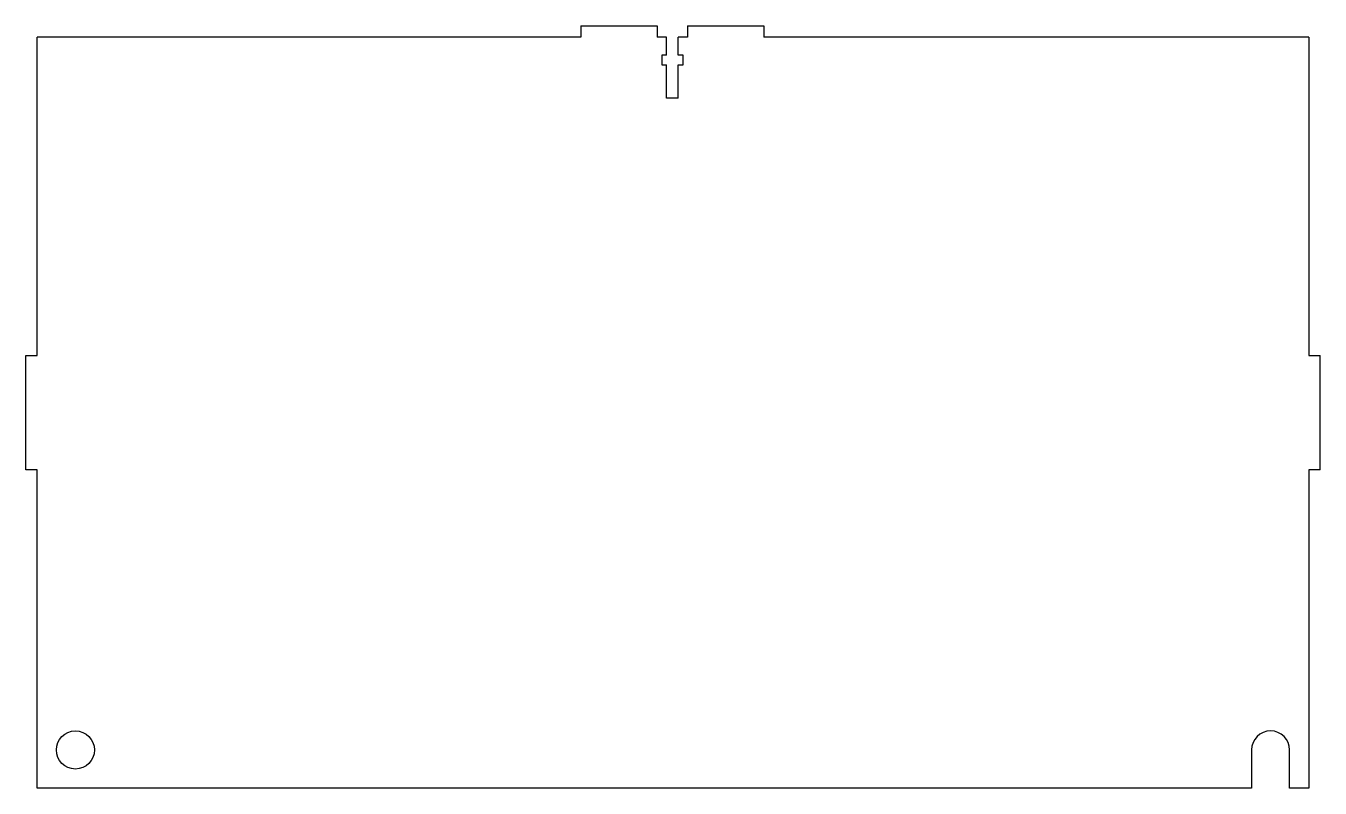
# Model space of a CAD drawing. Header units: millimetres. Extents: x 5 to 344, y -197 to 3.
import ezdxf

# ---------------------------------------------------------------- set-up
doc = ezdxf.new("R2010")
doc.units = ezdxf.units.MM

msp = doc.modelspace()

# ---------------------------------------------------------------- linework, layer by layer
at = {"color": 7, "linetype": 'Continuous', "lineweight": 25}
for p, q in [((7.5, -83.53), (7.5, 0)), ((150.2, 0), (7.5, 0)), ((150.2, 3), (150.2, 0)), ((150.2, 3), (170.2, 3)), ((170.2, 3), (170.2, 0)), ((172.65, 0), (170.2, 0)), ((172.65, -4.65), (172.65, 0)), ((178.2, 0), (175.75, 0)), ((175.75, -4.65), (175.75, 0)), ((178.2, 3), (178.2, 0)), ((178.2, 3), (198.2, 3)), ((198.2, 3), (198.2, 0)), ((341.2, 0), (198.2, 0)), ((341.2, 0), (341.2, -83.53)), ((172.65, -4.65), (171.4, -4.65)), ((171.4, -4.65), (171.4, -7.25)), ((177, -4.65), (175.75, -4.65)), ((177, -7.25), (177, -4.65)), ((171.4, -7.25), (172.65, -7.25)), ((172.65, -16), (172.65, -7.25)), ((175.75, -16), (175.75, -7.25)), ((175.75, -7.25), (177, -7.25)), ((175.75, -16), (172.65, -16)), ((4.5, -83.53), (7.5, -83.53)), ((4.5, -113.53), (4.5, -83.53)), ((341.2, -83.53), (344.2, -83.53)), ((344.2, -113.53), (344.2, -83.53)), ((7.5, -113.53), (4.5, -113.53)), ((7.5, -197), (7.5, -113.53)), ((344.2, -113.53), (341.2, -113.53)), ((341.2, -113.53), (341.2, -197)), ((326.2, -187), (326.2, -197)), ((336.2, -197), (336.2, -187)), ((326.2, -197), (7.5, -197)), ((341.2, -197), (336.2, -197))]:
    msp.add_line(p, q, dxfattribs=at)
msp.add_circle((17.5, -187), 5, dxfattribs=at)
msp.add_arc((331.2, -187), 5, 0, 180, dxfattribs=at)

doc.saveas('drawing.dxf')
